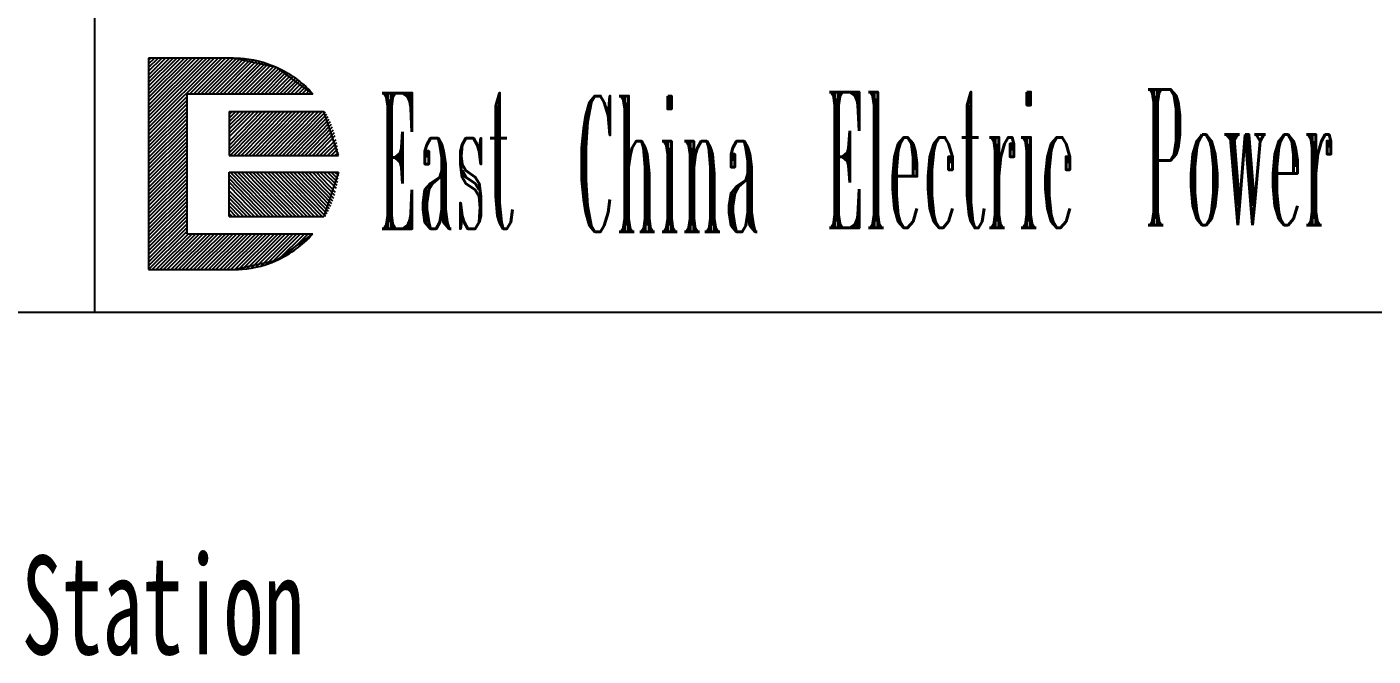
# Model space of a CAD drawing. Header units: millimetres. Extents: x 0 to 420, y 0 to 297.
# Drawn here: x 348.33 to 386.47, y 46.28 to 64.12 of the extents above; entities that cross this region are included whole.
import ezdxf
from ezdxf.enums import TextEntityAlignment as Align

# ---------------------------------------------------------------- set-up
doc = ezdxf.new("R2010")
doc.units = ezdxf.units.MM
doc.layers.add('GPDRAW', color=1, linetype='Continuous')
doc.layers.add('TITLE', color=1, linetype='Continuous')
doc.styles.add('ECL', font='SIMFANG_2312.TTF', dxfattribs={"width": 0.7, "height": 3})
doc.styles.add('LXL', font='SIMFANG_2312.TTF', dxfattribs={"width": 0.7, "height": 3})
doc.styles.add('ROMANT', font='ROMANT.SHX', dxfattribs={"width": 0.6})

# ---------------------------------------------------------------- blocks, each defined once
blk = doc.blocks.new('*U126')
at = {"layer": 'TITLE', "color": 1}
for points in [[(2.186, 9.311), (3.181, 10.304)], [(2.186, 9.159), (3.33, 10.304)], [(2.186, 9.007), (3.483, 10.304)], [(2.186, 8.858), (3.635, 10.304)], [(2.186, 8.706), (3.787, 10.304)], [(2.186, 8.554), (3.939, 10.304)], [(2.186, 8.402), (4.091, 10.304)], [(2.186, 8.252), (4.24, 10.304)], [(2.186, 8.1), (4.392, 10.304)], [(2.186, 7.948), (4.544, 10.304)], [(2.186, 7.796), (4.696, 10.304)], [(2.186, 7.644), (4.846, 10.304)], [(2.186, 7.492), (4.998, 10.304)], [(2.186, 7.343), (5.15, 10.304)], [(5.617, 10.304), (2.186, 10.304)], [(2.186, 9.463), (3.029, 10.304)], [(2.186, 9.917), (2.576, 10.304)], [(2.186, 9.767), (2.725, 10.304)], [(2.186, 9.615), (2.877, 10.304)], [(2.186, 10.221), (2.271, 10.304)], [(2.186, 10.069), (2.424, 10.304)], [(2.186, 10.304), (2.186, 1.733)], [(3.843, 8.847), (5.302, 10.304)], [(3.997, 8.847), (5.454, 10.304)], [(4.149, 8.847), (5.606, 10.304)], [(4.299, 8.847), (5.755, 10.304)], [(4.451, 8.847), (5.899, 10.296)], [(4.603, 8.847), (6.038, 10.285)], [(4.752, 8.847), (6.174, 10.269)], [(4.904, 8.847), (6.307, 10.247)], [(5.056, 8.847), (6.435, 10.226)], [(5.208, 8.847), (6.561, 10.199)], [(5.36, 8.847), (6.684, 10.17)], [(5.513, 8.847), (6.801, 10.135)], [(7.382, 9.922), (5.617, 10.304)], [(5.617, 10.304), (5.755, 10.304)], [(5.662, 8.847), (6.918, 10.101)], [(5.755, 10.304), (5.899, 10.296)], [(5.814, 8.847), (7.03, 10.063)], [(5.899, 10.296), (6.065, 10.279)], [(5.966, 8.847), (7.142, 10.023)], [(6.065, 10.279), (6.238, 10.258)], [(6.118, 8.847), (7.252, 9.981)], [(6.238, 10.258), (6.435, 10.226)], [(6.267, 8.847), (7.356, 9.933)], [(6.419, 8.847), (7.46, 9.887)], [(6.435, 10.226), (6.612, 10.186)], [(6.572, 8.847), (7.561, 9.837)], [(6.612, 10.186), (6.82, 10.133)], [(6.82, 10.133), (7.041, 10.061)], [(7.041, 10.061), (7.289, 9.962)], [(7.289, 9.962), (7.356, 9.933)], [(7.356, 9.933), (7.575, 9.831)], [(8.836, 8.847), (7.382, 9.922)], [(7.575, 9.831), (7.663, 9.783)], [(6.724, 8.847), (7.663, 9.783)], [(6.876, 8.847), (7.759, 9.73)], [(7.028, 8.847), (7.852, 9.674)], [(7.177, 8.847), (7.945, 9.615)], [(7.329, 8.847), (8.036, 9.554)], [(7.481, 8.847), (8.127, 9.493)], [(7.633, 8.847), (8.215, 9.426)], [(7.663, 9.783), (7.759, 9.73)], [(7.759, 9.73), (7.852, 9.674)], [(7.783, 8.847), (8.297, 9.362)], [(7.852, 9.674), (7.945, 9.615)], [(7.935, 8.847), (8.38, 9.293)], [(7.945, 9.615), (8.036, 9.554)], [(8.036, 9.554), (8.127, 9.493)], [(8.127, 9.493), (8.215, 9.426)], [(8.215, 9.426), (8.297, 9.362)], [(8.297, 9.362), (8.38, 9.293)], [(8.38, 9.293), (8.463, 9.223)], [(2.186, 7.19), (3.731, 8.732)], [(8.836, 8.847), (3.731, 8.847)], [(3.731, 8.847), (3.731, 3.189)], [(8.087, 8.847), (8.463, 9.223)], [(8.239, 8.847), (8.543, 9.151)], [(8.391, 8.847), (8.618, 9.076)], [(8.463, 9.223), (8.543, 9.151)], [(8.543, 9.151), (8.618, 9.076)], [(8.543, 8.847), (8.695, 9.002)], [(8.618, 9.076), (8.695, 9.002)], [(8.692, 8.847), (8.767, 8.922)], [(8.695, 9.002), (8.767, 8.922)], [(8.767, 8.922), (8.836, 8.847)], [(2.186, 7.038), (3.731, 8.58)], [(2.186, 6.886), (3.731, 8.431)], [(2.186, 6.734), (3.731, 8.279)], [(2.186, 6.582), (3.731, 8.127)], [(2.186, 6.433), (3.731, 7.975)], [(2.186, 6.281), (3.731, 7.823)], [(2.186, 6.129), (3.731, 7.671)], [(5.443, 8.145), (9.284, 8.145)], [(5.443, 6.465), (7.086, 8.145)], [(5.443, 6.617), (6.934, 8.145)], [(5.443, 6.766), (6.785, 8.145)], [(5.443, 6.918), (6.633, 8.145)], [(5.443, 7.113), (6.475, 8.145)], [(5.443, 7.265), (6.326, 8.145)], [(5.443, 7.417), (6.174, 8.145)], [(5.443, 7.567), (6.022, 8.145)], [(5.443, 7.719), (5.87, 8.145)], [(5.443, 7.873), (5.718, 8.145)], [(5.443, 8.023), (5.566, 8.145)], [(5.443, 8.145), (5.443, 6.353)], [(5.483, 6.353), (7.238, 8.145)], [(5.635, 6.353), (7.388, 8.145)], [(5.787, 6.353), (7.543, 8.145)], [(5.937, 6.353), (7.692, 8.145)], [(6.089, 6.353), (7.844, 8.145)], [(6.241, 6.353), (7.996, 8.145)], [(6.393, 6.353), (8.148, 8.145)], [(6.542, 6.353), (8.297, 8.145)], [(6.694, 6.353), (8.449, 8.145)], [(6.846, 6.353), (8.602, 8.145)], [(6.998, 6.353), (8.754, 8.145)], [(7.15, 6.353), (8.906, 8.145)], [(7.302, 6.353), (9.058, 8.145)], [(7.452, 6.353), (9.207, 8.145)], [(7.604, 6.353), (9.343, 8.132)], [(7.756, 6.353), (9.396, 8.036)], [(7.905, 6.353), (9.447, 7.935)], [(8.057, 6.353), (9.498, 7.833)], [(8.209, 6.353), (9.546, 7.729)], [(9.866, 6.353), (9.284, 8.145)], [(2.186, 5.977), (3.731, 7.521)], [(2.186, 5.827), (3.731, 7.369)], [(2.186, 5.675), (3.731, 7.217)], [(8.361, 6.353), (9.591, 7.623)], [(8.513, 6.353), (9.631, 7.513)], [(8.663, 6.353), (9.671, 7.401)], [(8.815, 6.353), (9.709, 7.287)], [(8.964, 6.353), (9.743, 7.169)], [(2.186, 5.523), (3.731, 7.065)], [(2.186, 5.371), (3.731, 6.916)], [(2.186, 5.219), (3.731, 6.764)], [(2.186, 5.067), (3.731, 6.612)], [(9.122, 6.353), (9.775, 7.009)], [(9.271, 6.353), (9.805, 6.884)], [(9.423, 6.353), (9.829, 6.758)], [(9.575, 6.353), (9.85, 6.628)], [(2.186, 4.918), (3.731, 6.46)], [(2.186, 4.766), (3.731, 6.308)], [(2.186, 4.614), (3.731, 6.155)], [(2.186, 4.462), (3.731, 6.006)], [(5.443, 6.353), (9.866, 6.353)], [(9.727, 6.353), (9.869, 6.497)], [(2.186, 4.312), (3.731, 5.854)], [(2.186, 4.158), (3.731, 5.702)], [(2.186, 4.008), (3.731, 5.553)], [(5.443, 3.891), (5.443, 5.686)], [(5.443, 5.686), (9.866, 5.686)], [(5.443, 5.574), (7.086, 3.891)], [(5.483, 5.686), (7.238, 3.891)], [(5.635, 5.686), (7.388, 3.891)], [(5.787, 5.686), (7.543, 3.891)], [(5.937, 5.686), (7.692, 3.891)], [(6.089, 5.686), (7.844, 3.891)], [(6.241, 5.686), (7.996, 3.891)], [(6.393, 5.686), (8.148, 3.891)], [(6.542, 5.686), (8.297, 3.891)], [(6.694, 5.686), (8.449, 3.891)], [(6.846, 5.686), (8.602, 3.891)], [(6.998, 5.686), (8.754, 3.891)], [(7.15, 5.686), (8.906, 3.891)], [(7.302, 5.686), (9.058, 3.891)], [(7.452, 5.686), (9.207, 3.891)], [(7.604, 5.686), (9.343, 3.904)], [(7.756, 5.686), (9.396, 4.003)], [(7.905, 5.686), (9.447, 4.101)], [(8.057, 5.686), (9.498, 4.203)], [(8.209, 5.686), (9.546, 4.307)], [(8.361, 5.686), (9.591, 4.416)], [(8.513, 5.686), (9.631, 4.526)], [(8.663, 5.686), (9.671, 4.635)], [(8.815, 5.686), (9.709, 4.75)], [(8.964, 5.686), (9.743, 4.867)], [(9.122, 5.686), (9.775, 5.03)], [(9.271, 5.686), (9.805, 5.155)], [(9.866, 5.686), (9.284, 3.891)], [(9.423, 5.686), (9.829, 5.281)], [(9.575, 5.686), (9.85, 5.409)], [(9.727, 5.686), (9.869, 5.542)], [(2.186, 3.856), (3.731, 5.401)], [(2.186, 3.704), (3.731, 5.246)], [(2.186, 3.552), (3.731, 5.096)], [(2.186, 3.403), (3.731, 4.944)], [(5.443, 5.422), (6.934, 3.891)], [(5.443, 5.27), (6.785, 3.891)], [(5.443, 5.12), (6.633, 3.891)], [(5.443, 4.923), (6.475, 3.891)], [(2.186, 3.251), (3.731, 4.792)], [(2.186, 3.098), (3.731, 4.64)], [(2.186, 2.949), (3.731, 4.491)], [(5.443, 4.774), (6.326, 3.891)], [(5.443, 4.622), (6.174, 3.891)], [(5.443, 4.47), (6.022, 3.891)], [(2.186, 2.794), (3.731, 4.339)], [(2.186, 2.642), (3.731, 4.187)], [(2.186, 2.493), (3.731, 4.037)], [(2.186, 2.341), (3.731, 3.883)], [(5.443, 4.32), (5.87, 3.891)], [(5.443, 4.166), (5.718, 3.891)], [(5.443, 4.013), (5.566, 3.891)], [(5.443, 3.891), (9.284, 3.891)], [(2.186, 2.189), (3.731, 3.731)], [(2.186, 2.039), (3.731, 3.581)], [(2.186, 1.887), (3.731, 3.429)], [(2.186, 1.735), (3.731, 3.277)], [(2.335, 1.733), (3.795, 3.189)], [(2.488, 1.733), (3.947, 3.189)], [(2.64, 1.733), (4.096, 3.189)], [(2.792, 1.733), (4.248, 3.189)], [(2.944, 1.733), (4.4, 3.189)], [(3.096, 1.733), (4.552, 3.189)], [(3.245, 1.733), (4.702, 3.189)], [(3.397, 1.733), (4.854, 3.189)], [(3.549, 1.733), (5.006, 3.189)], [(3.699, 1.733), (5.158, 3.189)], [(3.731, 3.189), (8.836, 3.189)], [(3.731, 3.189), (8.836, 3.189)], [(3.851, 1.733), (5.31, 3.189)], [(4.005, 1.733), (5.462, 3.189)], [(4.155, 1.733), (5.611, 3.189)], [(4.307, 1.733), (5.763, 3.189)], [(4.459, 1.733), (5.915, 3.189)], [(4.608, 1.733), (6.067, 3.189)], [(4.76, 1.733), (6.217, 3.189)], [(4.912, 1.733), (6.369, 3.189)], [(5.064, 1.733), (6.521, 3.189)], [(5.214, 1.733), (6.673, 3.189)], [(5.368, 1.733), (6.825, 3.189)], [(5.518, 1.733), (6.977, 3.189)], [(5.67, 1.733), (7.126, 3.189)], [(5.827, 1.738), (7.278, 3.189)], [(5.99, 1.749), (7.43, 3.189)], [(6.158, 1.767), (7.58, 3.189)], [(6.337, 1.794), (7.732, 3.189)], [(6.526, 1.831), (7.887, 3.189)], [(6.726, 1.877), (8.036, 3.189)], [(6.942, 1.941), (8.188, 3.189)], [(7.177, 2.026), (8.34, 3.189)], [(7.382, 2.114), (8.836, 3.189)], [(7.444, 2.141), (8.489, 3.189)], [(7.759, 2.309), (8.642, 3.189)], [(8.215, 2.61), (8.794, 3.189)], [(8.335, 2.706), (8.417, 2.776)], [(8.417, 2.776), (8.497, 2.845)], [(8.497, 2.845), (8.578, 2.92)], [(8.578, 2.92), (8.652, 2.994)], [(8.652, 2.994), (8.727, 3.072)], [(8.727, 3.072), (8.836, 3.189)], [(8.802, 3.149), (8.762, 3.189)], [(7.444, 2.141), (7.759, 2.309)], [(7.759, 2.309), (7.895, 2.389)], [(7.895, 2.389), (7.985, 2.448)], [(7.985, 2.448), (8.076, 2.512)], [(8.076, 2.512), (8.164, 2.573)], [(8.164, 2.573), (8.249, 2.637)], [(8.249, 2.637), (8.335, 2.706)], [(2.186, 1.733), (5.617, 1.733)], [(5.617, 1.733), (7.382, 2.114)], [(5.617, 1.733), (5.827, 1.738)], [(5.827, 1.738), (5.99, 1.749)], [(5.99, 1.749), (6.158, 1.767)], [(6.158, 1.767), (6.337, 1.794)], [(6.337, 1.794), (6.526, 1.831)], [(6.526, 1.831), (6.726, 1.877)], [(6.726, 1.877), (6.942, 1.941)], [(6.942, 1.941), (7.177, 2.026)], [(7.177, 2.026), (7.444, 2.141)]]:
    blk.add_lwpolyline(points, dxfattribs=at)
at = {"layer": 'TITLE', "color": 1, "style": 'ROMANT', "width": 0.32}
for s, p in [('East', (14.238, 6.138)), ('China', (23.231, 6.015)), ('Electric', (34.638, 6.173)), ('Power', (46.336, 6.286))]:
    blk.add_text(s, height=5.5, dxfattribs=at).set_placement(p, align=Align.MIDDLE_CENTER)
blk = doc.blocks.new('*U129')
at = {"color": 0, "style": 'LXL', "width": 0.6}
for s, p in [('拉合尔±660kV换流站', (-0.671, -0.249)), ('±660kV Lahore Converter Station', (0.272, -5.251))]:
    blk.add_text(s, height=2.8, dxfattribs=at).set_placement(p, align=Align.MIDDLE)
blk = doc.blocks.new('XXDAFRAM-CH-HENG-A3')
at = {"layer": 'GPDRAW'}
for p, q in [((350.25, 83.587), (350.25, 56.022)), ((415, 56.022), (285.5, 56.022))]:
    blk.add_line(p, q, dxfattribs=at)
at = {"xscale": 0.7000000815300855, "yscale": 0.7000000815300855, "zscale": 0.7000000815300856}
blk.add_blockref('*U126', (350.25, 56.022), dxfattribs=at)
blk.add_blockref('*U129', (337.625, 53.084))
at = {"linetype": 'Continuous', "style": 'ECL', "width": 0.7}
for tag, height, p in [('DESIGNSTATUS', 2.8, (407.013, 52.286)), ('ENDESIGNSTATUS', 2.8, (407.013, 47.375)), ('O', 2.8, (382.625, 42.422)), ('G', 2.8, (408.525, 42.422)), ('V', 2.8, (378.308, 42.422)), ('N', 2.8, (386.942, 42.422)), ('L', 2.8, (391.258, 42.422)), ('D', 2.8, (399.892, 42.422)), ('W', 2.8, (404.208, 42.422)), ('VEREN40', 2.8, (412.842, 42.422)), ('DWGNAME1', 3, (372.022, 30.89)), ('DWGENAME1', 3, (371.833, 27.226)), ('DWGNAME', 3, (371.833, 27.145)), ('DWGNAME2', 3, (371.833, 23.322)), ('DWGENAME', 3, (371.833, 23.303)), ('DWGENAME2', 3, (372.057, 19.642)), ('DWGNO', 3, (370.72, 8.719)), ('VEREN40', 3, (411.224, 8.719))]:
    blk.add_attdef(tag, text='', height=height, dxfattribs=at).set_placement(p, align=Align.MIDDLE)
at = {"style": 'ECL', "width": 0.7, "flags": 1}
for p in [(321.472, 31.794), (321.472, 26.194), (321.472, 20.594), (321.472, 14.994)]:
    blk.add_attdef('DATE', text='', height=3, dxfattribs=at).set_placement(p, align=Align.MIDDLE)
for tag, p in [('SJ1', (299.889, 28.994)), ('JH', (299.889, 23.394)), ('SH1', (299.889, 17.794)), ('PZ', (299.889, 12.194)), ('BL', (299.889, 5))]:
    blk.add_attdef(tag, p, '', height=3, dxfattribs=at)

msp = doc.modelspace()

# ---------------------------------------------------------------- block references
msp.add_blockref('XXDAFRAM-CH-HENG-A3', (0, 0))

doc.saveas('drawing.dxf')
